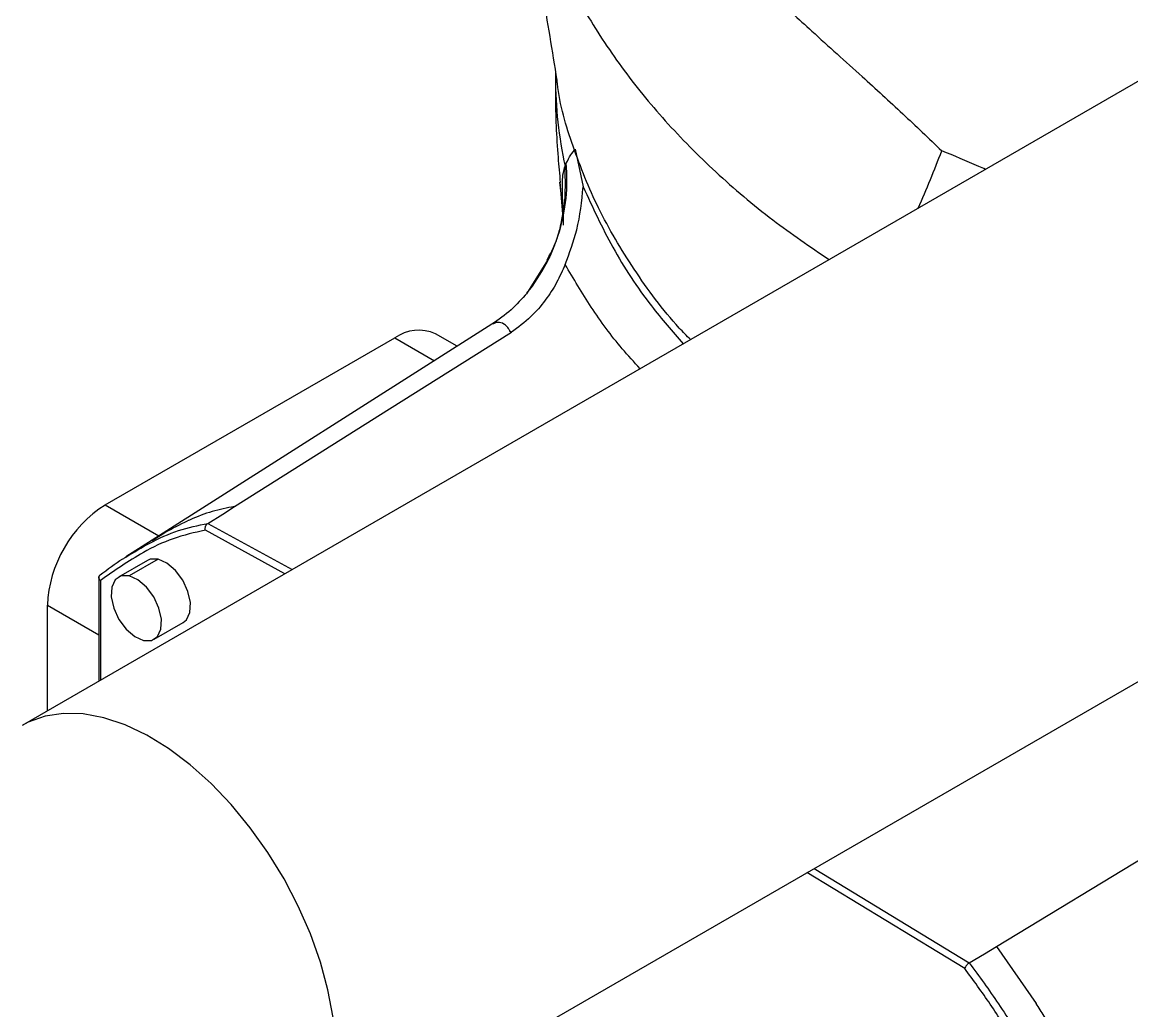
# Model space of a CAD drawing. Header units: millimetres. Extents: x -356 to 237, y 0 to 365.
# Drawn here: x -223.396 to -219.128, y 237.267 to 241.071 of the extents above; entities that cross this region are included whole.
import ezdxf

# ---------------------------------------------------------------- set-up
doc = ezdxf.new("R2010")
doc.units = ezdxf.units.MM

msp = doc.modelspace()

# ---------------------------------------------------------------- linework, layer by layer
at = {"color": 7, "linetype": 'Continuous', "lineweight": 25}
for p, q in [((-175.2686, 266.1487), (-223.3964, 238.3651)), ((-222.3965, 236.633), (-174.2687, 264.4166)), ((-221.3451, 240.8816), (-221.3451, 240.8574)), ((-221.2686, 240.5827), (-221.2382, 240.4375)), ((-221.3279, 240.4549), (-221.3175, 240.3339)), ((-221.3148, 240.3467), (-221.3279, 240.4547)), ((-221.3142, 240.3213), (-221.3148, 240.3467)), ((-221.3135, 240.29), (-221.3142, 240.3213)), ((-221.3756, 240.1546), (-221.4565, 240.0258)), ((-221.3682, 240.1664), (-221.3756, 240.1546)), ((-221.5891, 239.9088), (-222.8969, 239.0774)), ((-223.0769, 239.2132), (-221.9634, 239.856)), ((-221.9634, 239.856), (-221.8107, 239.7679)), ((-221.7229, 239.8237), (-221.8059, 239.8716)), ((-223.0769, 239.2132), (-222.8706, 239.0941)), ((-222.6824, 239.1424), (-222.3576, 238.9648)), ((-222.3854, 238.9487), (-222.6917, 239.1163)), ((-222.8967, 239.0775), (-222.9975, 239.0134)), ((-222.9147, 238.9999), (-223.0261, 238.9356)), ((-222.8737, 239.0045), (-222.985, 238.9402)), ((-223.1015, 238.9366), (-223.1015, 238.5354)), ((-223.0957, 238.9222), (-223.0957, 238.5387)), ((-223.2996, 238.421), (-223.2996, 238.8274)), ((-223.2996, 238.8274), (-223.1015, 238.7131)), ((-222.8883, 238.697), (-222.777, 238.7612)), ((-220.3503, 237.8142), (-219.7531, 237.4514)), ((-219.7707, 237.43), (-220.3773, 237.7986)), ((-219.6486, 237.5146), (-219.4957, 237.2951))]:
    msp.add_line(p, q, dxfattribs=at)
at = {"color": 7, "linetype": 'Continuous', "lineweight": 25, "flags": 128}
for points in [[(-222.58, 239.2069), (-221.9832, 239.5827), (-221.5142, 239.878)], [(-222.6824, 239.1424), (-222.625, 239.1785), (-222.58, 239.2069)], [(-222.8737, 239.0045), (-222.9039, 239.0045), (-222.9147, 238.9999)], [(-222.777, 238.7612), (-222.7645, 238.7717), (-222.7511, 238.7998), (-222.7491, 238.8376), (-222.7587, 238.8807), (-222.7789, 238.9237), (-222.8071, 238.9615), (-222.8401, 238.9896), (-222.8737, 239.0045)], [(-222.985, 238.9402), (-223.0153, 238.9402), (-223.0385, 238.9252), (-223.052, 238.8971), (-223.054, 238.8593), (-223.0443, 238.8162), (-223.0242, 238.7732), (-222.9959, 238.7354), (-222.963, 238.7073), (-222.9294, 238.6924)], [(-222.9294, 238.6924), (-222.8991, 238.6924), (-222.8759, 238.7074), (-222.8624, 238.7355), (-222.8604, 238.7734), (-222.8701, 238.8164), (-222.8903, 238.8594), (-222.9185, 238.8972), (-222.9514, 238.9253), (-222.985, 238.9402)], [(-222.2005, 237.2417), (-222.2201, 237.3471), (-222.2493, 237.4547), (-222.2876, 237.5628), (-222.3344, 237.6701), (-222.3891, 237.7749), (-222.4509, 237.8759), (-222.5189, 237.9716), (-222.5923, 238.0607), (-222.67, 238.1419), (-222.7508, 238.214), (-222.8336, 238.2761), (-222.9174, 238.3273), (-223.0008, 238.3669), (-223.0828, 238.3943), (-223.1622, 238.4092), (-223.2378, 238.4112), (-223.3086, 238.4005), (-223.3737, 238.3771), (-223.3964, 238.3651)], [(-219.6486, 237.5146), (-219.0394, 237.8833), (-218.5608, 238.173)], [(-219.7531, 237.4514), (-219.6946, 237.4868), (-219.6486, 237.5146)]]:
    msp.add_lwpolyline(points, dxfattribs=at)
at = {"color": 7, "linetype": 'Continuous', "lineweight": 25}
for centre, radius, start, end in [((-219.7657, 240.858), 1.5794, 180.0223, 192.4787), ((-221.9958, 240.4646), 0.6952, 321.147, 5.2327), ((-221.8711, 239.7273), 0.1584, 65.6916, 125.6192), ((-222.8161, 238.8054), 0.484, 122.6057, 177.3938)]:
    msp.add_arc(centre, radius, start, end, dxfattribs=at)
for points, knots in [([(-221.6302, 243.2557), (-221.6269, 243.211), (-221.62, 243.1204), (-221.6115, 242.9835), (-221.6035, 242.8455), (-221.5931, 242.6637), (-221.5792, 242.4435), (-221.5563, 242.1899), (-221.5243, 241.9529), (-221.4806, 241.7335), (-221.424, 241.5316), (-221.3457, 241.3249), (-221.2364, 241.1128), (-221.0931, 240.8942), (-220.9236, 240.6863), (-220.7283, 240.4897), (-220.5173, 240.3105), (-220.365, 240.207), (-220.2919, 240.1573)], [0, 0, 0, 0, 0.037902, 0.076714, 0.115796, 0.154597, 0.230477, 0.302052, 0.369556, 0.432244, 0.490762, 0.546431, 0.618559, 0.691696, 0.766778, 0.844643, 0.925392, 1, 1, 1, 1]), ([(-221.5261, 241.9786), (-221.5246, 241.9697), (-221.5115, 241.8891), (-221.4842, 241.7232), (-221.4418, 241.4674), (-221.3926, 241.171), (-221.3579, 240.9599), (-221.3395, 240.8476)], [0, 0, 0, 0, 0.023701, 0.21373, 0.440053, 0.702319, 1, 1, 1, 1]), ([(-220.8978, 241.651), (-220.8632, 241.5931), (-220.7936, 241.4763), (-220.6577, 241.3226), (-220.5117, 241.1765), (-220.3458, 241.0242), (-220.177, 240.8726), (-220.0094, 240.7202), (-219.9087, 240.6236), (-219.8589, 240.5758)], [0, 0, 0, 0, 0.134508, 0.271202, 0.408482, 0.547321, 0.721191, 0.862044, 1, 1, 1, 1]), ([(-221.3439, 240.8573), (-221.3442, 240.8355), (-221.3458, 240.733), (-221.3402, 240.5984), (-221.3294, 240.4863), (-221.3263, 240.4544)], [0, 0, 0, 0, 0.162549, 0.76175, 1, 1, 1, 1]), ([(-220.8255, 239.8493), (-220.84, 239.8641), (-220.9211, 239.9468), (-221.043, 240.1149), (-221.1833, 240.3482), (-221.2791, 240.5892), (-221.3304, 240.7563), (-221.3382, 240.8433), (-221.3385, 240.8476)], [0, 0, 0, 0, 0.054573, 0.305389, 0.544462, 0.769893, 0.988723, 1, 1, 1, 1]), ([(-221.3034, 240.528), (-221.2978, 240.539), (-221.288, 240.5585), (-221.2744, 240.5754), (-221.2686, 240.5827)], [0, 0, 0, 0, 0.5699227, 1, 1, 1, 1]), ([(-219.9505, 240.3543), (-219.9503, 240.3548), (-219.9162, 240.4271), (-219.8875, 240.5017), (-219.8589, 240.5758)], [0, 0, 0, 0, 0.006538, 1, 1, 1, 1]), ([(-219.6906, 240.5044), (-219.6991, 240.5083), (-219.7549, 240.533), (-219.8112, 240.5562), (-219.8589, 240.5758)], [0, 0, 0, 0, 0.15425, 1, 1, 1, 1]), ([(-221.3773, 240.1551), (-221.3676, 240.1733), (-221.3331, 240.238), (-221.3044, 240.3617), (-221.3067, 240.4656), (-221.3078, 240.5167)], [0, 0, 0, 0, 0.165651, 0.589041, 1, 1, 1, 1]), ([(-221.3148, 240.3467), (-221.3162, 240.3676), (-221.3185, 240.404), (-221.3184, 240.4525), (-221.3166, 240.4889), (-221.3103, 240.5086), (-221.3078, 240.5167)], [0, 0, 0, 0, 0.366793, 0.638718, 0.851901, 1, 1, 1, 1]), ([(-221.3078, 240.5167), (-221.307, 240.519), (-221.3058, 240.5228), (-221.3041, 240.5265), (-221.3034, 240.528)], [0, 0, 0, 0, 0.588714, 1, 1, 1, 1]), ([(-221.3078, 240.1385), (-221.291, 240.1826), (-221.2543, 240.279), (-221.2439, 240.3817), (-221.2382, 240.4375)], [0, 0, 0, 0, 0.456791, 1, 1, 1, 1]), ([(-221.2382, 240.4375), (-221.2021, 240.359), (-221.1282, 240.1986), (-220.9958, 239.9969), (-220.8954, 239.8808), (-220.8538, 239.8329)], [0, 0, 0, 0, 0.360208, 0.735667, 1, 1, 1, 1]), ([(-221.316, 240.342), (-221.316, 240.3422), (-221.3163, 240.3445), (-221.3179, 240.3277), (-221.3203, 240.3175), (-221.3277, 240.2775), (-221.3419, 240.2287), (-221.3585, 240.1893), (-221.3682, 240.1664)], [0, 0, 0, 0, 0.002382, 0.035514, 0.129959, 0.314718, 0.601781, 1, 1, 1, 1]), ([(-221.3078, 240.1385), (-221.3181, 240.1151), (-221.3392, 240.0671), (-221.3836, 239.9991), (-221.44, 239.9321), (-221.4887, 239.8966), (-221.5142, 239.878)], [0, 0, 0, 0, 0.227108, 0.465636, 0.720145, 1, 1, 1, 1]), ([(-221.019, 239.7376), (-221.0424, 239.7629), (-221.1109, 239.837), (-221.2085, 239.9709), (-221.2751, 240.0833), (-221.3078, 240.1385)], [0, 0, 0, 0, 0.2088279, 0.6111321, 1, 1, 1, 1]), ([(-221.4542, 240.0286), (-221.4739, 240.0064), (-221.5141, 239.961), (-221.5639, 239.9263), (-221.5893, 239.9087)], [0, 0, 0, 0, 0.490258, 1, 1, 1, 1]), ([(-221.5188, 239.8798), (-221.5189, 239.88), (-221.5191, 239.8805), (-221.5195, 239.8813), (-221.52, 239.8824), (-221.521, 239.8844), (-221.5228, 239.8877), (-221.5261, 239.8932), (-221.5326, 239.9014), (-221.5451, 239.9117), (-221.5666, 239.9186), (-221.5813, 239.9117), (-221.5888, 239.9083)], [0, 0, 0, 0, 0.009552, 0.016967, 0.030092, 0.053226, 0.093487, 0.162228, 0.27573, 0.454231, 0.723279, 1, 1, 1, 1]), ([(-221.5142, 239.878), (-221.5151, 239.8783), (-221.5166, 239.8789), (-221.5181, 239.8795), (-221.5188, 239.8798)], [0, 0, 0, 0, 0.560531, 1, 1, 1, 1]), ([(-222.58, 239.2069), (-222.6087, 239.2016), (-222.6674, 239.1909), (-222.7225, 239.168), (-222.7508, 239.1562)], [0, 0, 0, 0, 0.488338, 1, 1, 1, 1]), ([(-222.9973, 239.0128), (-222.9672, 239.0311), (-222.9025, 239.0705), (-222.7977, 239.1183), (-222.7202, 239.1345), (-222.6824, 239.1424)], [0, 0, 0, 0, 0.308835, 0.662885, 1, 1, 1, 1]), ([(-222.8962, 239.0768), (-222.8801, 239.0872), (-222.8364, 239.1154), (-222.7896, 239.1379), (-222.76, 239.1521)], [0, 0, 0, 0, 0.369602, 1, 1, 1, 1]), ([(-222.7508, 239.1562), (-222.7525, 239.1555), (-222.7556, 239.1541), (-222.7587, 239.1527), (-222.76, 239.1521)], [0, 0, 0, 0, 0.5596851, 1, 1, 1, 1]), ([(-222.6917, 239.1163), (-222.692, 239.1178), (-222.6924, 239.1207), (-222.6922, 239.1257), (-222.6912, 239.1304), (-222.6893, 239.1348), (-222.6868, 239.1388), (-222.6841, 239.141), (-222.6824, 239.1424)], [0, 0, 0, 0, 0.153848, 0.293309, 0.514235, 0.64973, 0.776633, 1, 1, 1, 1]), ([(-222.6917, 239.1163), (-222.7337, 239.1069), (-222.8167, 239.0882), (-222.9534, 239.0221), (-223.0418, 238.96), (-223.0957, 238.9222)], [0, 0, 0, 0, 0.284434, 0.563066, 1, 1, 1, 1]), ([(-223.0962, 238.9439), (-223.0679, 238.9658), (-223.036, 238.9905), (-223.0012, 239.0106), (-222.9973, 239.0128)], [0, 0, 0, 0, 0.889611, 1, 1, 1, 1]), ([(-223.0957, 238.9222), (-223.0967, 238.9233), (-223.0985, 238.9253), (-223.1007, 238.9292), (-223.1017, 238.9332), (-223.1013, 238.937), (-223.1003, 238.9398), (-223.0985, 238.9422), (-223.097, 238.9433), (-223.0962, 238.9439)], [0, 0, 0, 0, 0.177025, 0.321975, 0.529802, 0.653625, 0.770511, 0.884868, 1, 1, 1, 1]), ([(-219.7531, 237.4514), (-219.755, 237.4501), (-219.7579, 237.4481), (-219.7614, 237.4446), (-219.7647, 237.4408), (-219.7682, 237.4361), (-219.7699, 237.4319), (-219.7707, 237.43)], [0, 0, 0, 0, 0.242357, 0.37972, 0.52272, 0.78213, 1, 1, 1, 1]), ([(-219.3667, 236.7694), (-219.4007, 236.8335), (-219.4687, 236.9616), (-219.5712, 237.1357), (-219.6702, 237.2932), (-219.7373, 237.3845), (-219.7707, 237.43)], [0, 0, 0, 0, 0.280635, 0.561445, 0.781602, 1, 1, 1, 1]), ([(-219.7531, 237.4514), (-219.715, 237.3994), (-219.6357, 237.2912), (-219.5293, 237.1183), (-219.429, 236.945), (-219.3681, 236.8296), (-219.3393, 236.7751)], [0, 0, 0, 0, 0.243428, 0.506846, 0.766947, 1, 1, 1, 1]), ([(-219.4269, 237.1838), (-219.4395, 237.2047), (-219.4621, 237.2421), (-219.4854, 237.2789), (-219.4957, 237.2951)], [0, 0, 0, 0, 0.561385, 1, 1, 1, 1])]:
    msp.add_open_spline(points, degree=3, knots=knots, dxfattribs=at)

doc.saveas('drawing.dxf')
